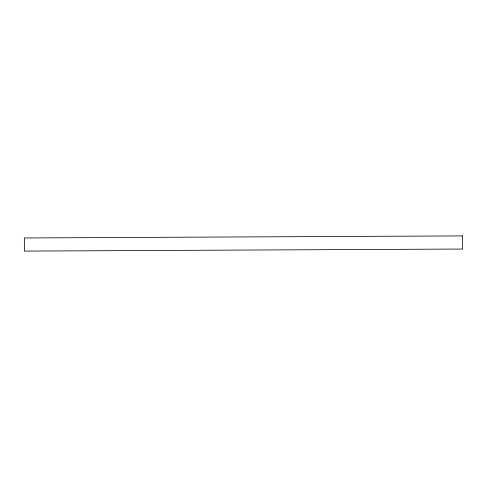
<?xml version="1.0" encoding="UTF-8"?>
<svg xmlns="http://www.w3.org/2000/svg" width="487" height="487" viewBox="0 0 487 487"><rect width="100%" height="100%" fill="white"/><g stroke="black" fill="none" stroke-linecap="round" stroke-linejoin="round"><path stroke-width="0.73" d="M462.589 235.909L24.35 237.954L24.411 251.091L462.65 249.046L462.589 235.909"/></g></svg>
